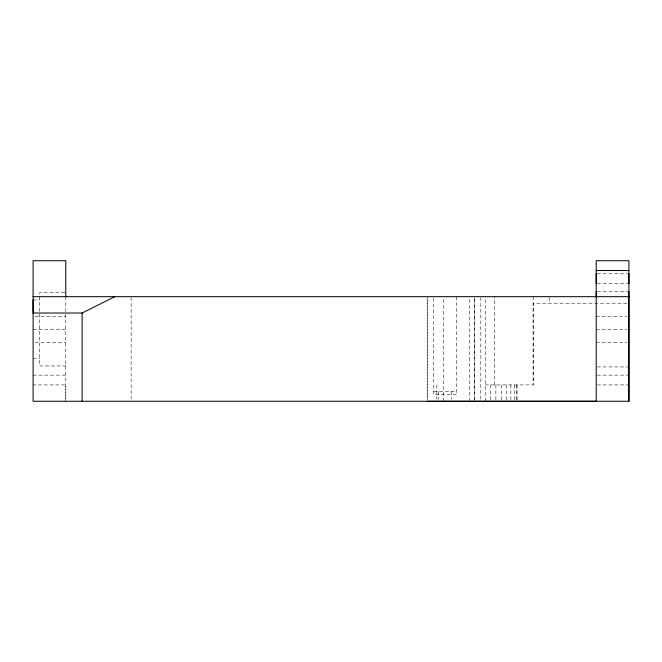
<?xml version="1.0" encoding="UTF-8"?>
<svg xmlns="http://www.w3.org/2000/svg" width="662" height="662" viewBox="0 0 662 662"><rect width="100%" height="100%" fill="white"/><g stroke="black" fill="none" stroke-linecap="round" stroke-linejoin="round"><path stroke-width="0.5" stroke-dasharray="3.31 2.48" d="M65.786 401.263L65.786 384.92L33.1 384.92M427.222 399.211L427.222 297.701L427.222 399.227M443.557 401.263L443.557 297.701M469.706 401.263L469.706 297.701M474.613 401.263L474.613 297.701M480.835 399.211L480.835 297.701M485.229 401.263L485.229 296.675M494.257 384.92L494.257 296.675M485.229 384.92L533.158 384.92L533.158 303.213L628.9 303.213M597.24 273.795L628.9 273.795M597.24 283.601L628.9 283.601M597.24 291.776L628.9 291.776M64.777 292.753L39.637 292.753L39.637 365.962L65.786 365.962M33.1 299.944L39.637 299.944M35.144 316.287L65.786 316.287M596.214 316.287L626.856 316.287M33.1 329.362L65.786 329.362M596.214 329.362L626.856 329.362M35.144 342.436L65.786 342.436M596.214 342.436L626.856 342.436M33.1 358.779L39.637 358.779M597.24 366.947L628.9 366.947M33.1 375.155L65.786 375.114M597.24 375.155L628.9 375.114M597.24 384.92L628.9 384.92M433.759 391.457L456.631 391.457M549.501 297.61L549.501 303.213M533.158 296.675L533.158 384.92M517.096 384.92L517.096 401.263M516.377 384.92L516.377 401.263M514.25 384.92L514.25 401.263M510.874 384.92L510.874 401.263M506.48 384.92L506.48 401.263M501.349 384.92L501.349 401.263M495.855 384.92L495.855 401.263M490.36 384.92L490.36 401.263M474.331 297.701L474.331 401.263M456.631 296.675L456.631 394.726L433.759 394.726L433.759 296.675M451.732 391.457L451.732 399.393M438.658 391.457L438.658 399.393M436.846 384.92L436.846 399.219M131.15 297.701L131.15 399.227M65.786 296.675L65.786 399.227"/><path stroke-width="0.99" d="M65.786 296.675L65.786 260.72L33.1 260.72L33.1 313.018L82.129 313.018L114.807 296.675M596.214 296.675L596.214 260.72L628.9 260.72L628.9 401.263L33.1 401.263L33.1 299.944M427.222 401.28L596.214 401.28L596.214 291.776M596.214 270.526L628.9 270.526M33.1 296.675L628.9 296.675M628.9 273.795L628.9 283.601M628.9 291.776L628.9 401.263M596.214 273.795L596.214 283.601M82.129 313.018L82.129 401.263"/></g></svg>
